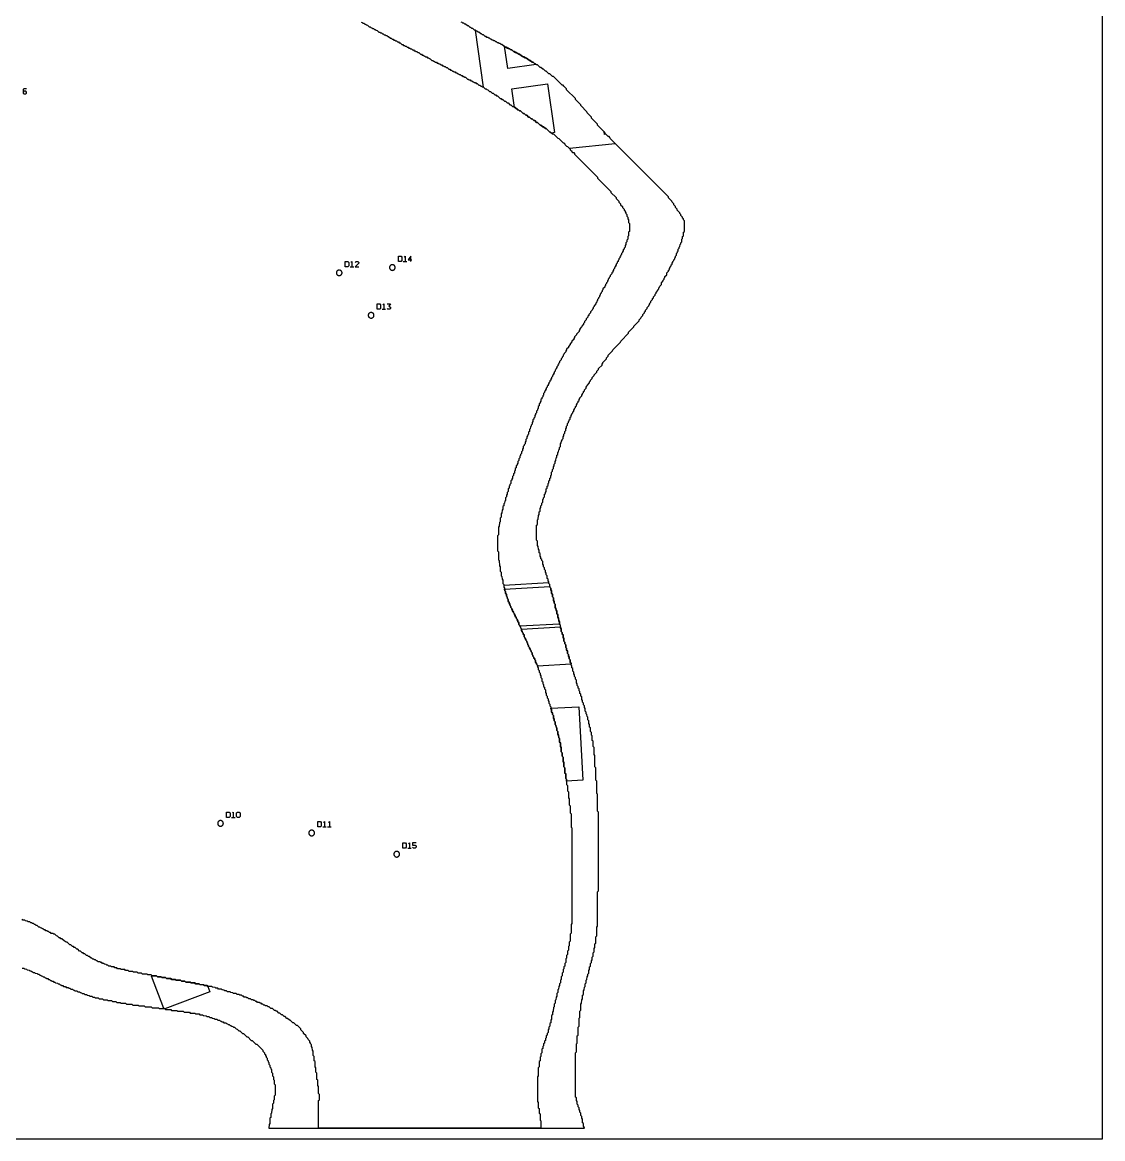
# Model space of a CAD drawing. Header units: millimetres. Extents: x 0 to 1219, y 0 to 1240.
# Drawn here: x 609 to 1219, y 0 to 631 of the extents above; entities that cross this region are included whole.
import ezdxf

# ---------------------------------------------------------------- set-up
doc = ezdxf.new("R2010")
doc.units = ezdxf.units.MM
for name, color, linetype in [('CUT_DOWEL_3.2', 2, 'Continuous'), ('CUT_OUTER', 1, 'Continuous'), ('ENGRAVE_BLDG_BOX', 5, 'Continuous'), ('ENGRAVE_BLDG_FOOTPRINT', 8, 'Continuous'), ('ENGRAVE_NEXT', 3, 'Continuous'), ('ENGRAVE_SITE_BOUNDARY', 6, 'Continuous'), ('ENGRAVE_TEXT', 2, 'Continuous'), ('SHEET_EDGE', 7, 'Continuous')]:
    doc.layers.add(name, color=color, linetype=linetype)

msp = doc.modelspace()

# ---------------------------------------------------------------- linework, layer by layer
at = {"layer": 'CUT_DOWEL_3.2'}
for points in [[(819.71, 492.07), (819.69, 492.28), (819.65, 492.48), (819.58, 492.68), (819.49, 492.87), (819.38, 493.04), (819.24, 493.2), (819.08, 493.34), (818.91, 493.45), (818.72, 493.55), (818.52, 493.61), (818.32, 493.65), (818.11, 493.67), (817.9, 493.65), (817.69, 493.61), (817.49, 493.55), (817.31, 493.45), (817.13, 493.34), (816.98, 493.2), (816.84, 493.04), (816.72, 492.87), (816.63, 492.68), (816.56, 492.48), (816.52, 492.28), (816.51, 492.07), (816.52, 491.86), (816.56, 491.65), (816.63, 491.46), (816.72, 491.27), (816.84, 491.09), (816.98, 490.94), (817.13, 490.8), (817.31, 490.68), (817.49, 490.59), (817.69, 490.52), (817.9, 490.48), (818.11, 490.47), (818.32, 490.48), (818.52, 490.52), (818.72, 490.59), (818.91, 490.68), (819.08, 490.8), (819.24, 490.94), (819.38, 491.09), (819.49, 491.27), (819.58, 491.46), (819.65, 491.65), (819.69, 491.86), (819.71, 492.07)], [(789.71, 489.07), (789.69, 489.28), (789.65, 489.48), (789.58, 489.68), (789.49, 489.87), (789.38, 490.04), (789.24, 490.2), (789.08, 490.34), (788.91, 490.45), (788.72, 490.55), (788.52, 490.61), (788.32, 490.65), (788.11, 490.67), (787.9, 490.65), (787.69, 490.61), (787.49, 490.55), (787.31, 490.45), (787.13, 490.34), (786.98, 490.2), (786.84, 490.04), (786.72, 489.87), (786.63, 489.68), (786.56, 489.48), (786.52, 489.28), (786.51, 489.07), (786.52, 488.86), (786.56, 488.65), (786.63, 488.46), (786.72, 488.27), (786.84, 488.09), (786.98, 487.94), (787.13, 487.8), (787.31, 487.68), (787.49, 487.59), (787.69, 487.52), (787.9, 487.48), (788.11, 487.47), (788.32, 487.48), (788.52, 487.52), (788.72, 487.59), (788.91, 487.68), (789.08, 487.8), (789.24, 487.94), (789.38, 488.09), (789.49, 488.27), (789.58, 488.46), (789.65, 488.65), (789.69, 488.86), (789.71, 489.07)], [(807.71, 465.07), (807.69, 465.28), (807.65, 465.48), (807.58, 465.68), (807.49, 465.87), (807.38, 466.04), (807.24, 466.2), (807.08, 466.34), (806.91, 466.45), (806.72, 466.55), (806.52, 466.61), (806.32, 466.65), (806.11, 466.67), (805.9, 466.65), (805.69, 466.61), (805.49, 466.55), (805.31, 466.45), (805.13, 466.34), (804.98, 466.2), (804.84, 466.04), (804.72, 465.87), (804.63, 465.68), (804.56, 465.48), (804.52, 465.28), (804.51, 465.07), (804.52, 464.86), (804.56, 464.65), (804.63, 464.46), (804.72, 464.27), (804.84, 464.09), (804.98, 463.94), (805.13, 463.8), (805.31, 463.68), (805.49, 463.59), (805.69, 463.52), (805.9, 463.48), (806.11, 463.47), (806.32, 463.48), (806.52, 463.52), (806.72, 463.59), (806.91, 463.68), (807.08, 463.8), (807.24, 463.94), (807.38, 464.09), (807.49, 464.27), (807.58, 464.46), (807.65, 464.65), (807.69, 464.86), (807.71, 465.07)], [(722.69, 178.09), (722.67, 178.3), (722.63, 178.5), (722.56, 178.7), (722.47, 178.89), (722.35, 179.06), (722.22, 179.22), (722.06, 179.36), (721.89, 179.47), (721.7, 179.57), (721.5, 179.63), (721.29, 179.67), (721.09, 179.69), (720.88, 179.67), (720.67, 179.63), (720.47, 179.57), (720.29, 179.47), (720.11, 179.36), (719.95, 179.22), (719.82, 179.06), (719.7, 178.89), (719.61, 178.7), (719.54, 178.5), (719.5, 178.3), (719.49, 178.09), (719.5, 177.88), (719.54, 177.67), (719.61, 177.48), (719.7, 177.29), (719.82, 177.11), (719.95, 176.96), (720.11, 176.82), (720.29, 176.7), (720.47, 176.61), (720.67, 176.54), (720.88, 176.5), (721.09, 176.49), (721.29, 176.5), (721.5, 176.54), (721.7, 176.61), (721.89, 176.7), (722.06, 176.82), (722.22, 176.96), (722.35, 177.11), (722.47, 177.29), (722.56, 177.48), (722.63, 177.67), (722.67, 177.88), (722.69, 178.09)], [(774.18, 172.68), (774.16, 172.89), (774.12, 173.1), (774.06, 173.29), (773.96, 173.48), (773.85, 173.66), (773.71, 173.81), (773.55, 173.95), (773.38, 174.07), (773.19, 174.16), (772.99, 174.23), (772.79, 174.27), (772.58, 174.28), (772.37, 174.27), (772.16, 174.23), (771.97, 174.16), (771.78, 174.07), (771.6, 173.95), (771.45, 173.81), (771.31, 173.66), (771.19, 173.48), (771.1, 173.29), (771.03, 173.1), (770.99, 172.89), (770.98, 172.68), (770.99, 172.47), (771.03, 172.27), (771.1, 172.07), (771.19, 171.88), (771.31, 171.71), (771.45, 171.55), (771.6, 171.41), (771.78, 171.3), (771.97, 171.2), (772.16, 171.14), (772.37, 171.1), (772.58, 171.08), (772.79, 171.1), (772.99, 171.14), (773.19, 171.2), (773.38, 171.3), (773.55, 171.41), (773.71, 171.55), (773.85, 171.71), (773.96, 171.88), (774.06, 172.07), (774.12, 172.27), (774.16, 172.47), (774.18, 172.68)], [(822.18, 160.68), (822.16, 160.89), (822.12, 161.1), (822.06, 161.29), (821.96, 161.48), (821.85, 161.66), (821.71, 161.81), (821.55, 161.95), (821.38, 162.07), (821.19, 162.16), (820.99, 162.23), (820.79, 162.27), (820.58, 162.28), (820.37, 162.27), (820.16, 162.23), (819.97, 162.16), (819.78, 162.07), (819.6, 161.95), (819.45, 161.81), (819.31, 161.66), (819.19, 161.48), (819.1, 161.29), (819.03, 161.1), (818.99, 160.89), (818.98, 160.68), (818.99, 160.47), (819.03, 160.27), (819.1, 160.07), (819.19, 159.88), (819.31, 159.71), (819.45, 159.55), (819.6, 159.41), (819.78, 159.3), (819.97, 159.2), (820.16, 159.14), (820.37, 159.1), (820.58, 159.08), (820.79, 159.1), (820.99, 159.14), (821.19, 159.2), (821.38, 159.3), (821.55, 159.41), (821.71, 159.55), (821.85, 159.71), (821.96, 159.88), (822.06, 160.07), (822.12, 160.27), (822.16, 160.47), (822.18, 160.68)]]:
    msp.add_lwpolyline(points, close=True, dxfattribs=at)
at = {"layer": 'CUT_OUTER'}
msp.add_lwpolyline([(609, 96.35), (610, 96.24), (610.5, 95.87), (611.5, 95.75), (612, 95.37), (613, 95.26), (613.5, 94.87), (614, 94.79), (614.5, 94.38), (615, 94.31), (615.5, 93.89), (616, 93.83), (616.5, 93.41), (617.5, 93.32), (618, 92.9), (618.5, 92.84), (619, 92.4), (619.5, 92.35), (620, 91.91), (620.5, 91.86), (621, 91.42), (621.5, 91.37), (622, 90.92), (622.5, 90.87), (623, 90.43), (623.5, 90.38), (624, 89.93), (624.5, 89.89), (625, 89.43), (625.5, 89.39), (626, 88.94), (626.5, 88.9), (627, 88.44), (627.5, 88.41), (628, 87.95), (629, 87.9), (629.4, 87.5), (630, 87.41), (630.5, 86.95), (631, 86.92), (631.5, 86.45), (632, 86.43), (632.5, 85.96), (633.5, 85.92), (634, 85.46), (635, 85.42), (635.42, 85), (636, 84.93), (636.5, 84.46), (637.5, 84.43), (637.93, 84), (638.5, 83.94), (639, 83.47), (640, 83.44), (640.5, 82.97), (641.5, 82.94), (641.94, 82.5), (642.5, 82.45), (643, 81.97), (644, 81.95), (644.5, 81.47), (645.5, 81.45), (646, 80.97), (647, 80.95), (647.5, 80.48), (648.5, 80.45), (649, 79.98), (650, 79.96), (650.5, 79.48), (652, 79.46), (652.5, 78.98), (654.5, 78.96), (655, 78.48), (657, 78.46), (657.5, 77.98), (659.5, 77.96), (660, 77.48), (662, 77.46), (662.5, 76.98), (664.5, 76.96), (665, 76.48), (667.5, 76.46), (668, 75.98), (671, 75.96), (671.5, 75.48), (674.5, 75.46), (675, 74.98), (678, 74.96), (678.5, 74.48), (682, 74.46), (682.5, 73.98), (686, 73.96), (686.5, 73.48), (689.5, 73.46), (690, 72.98), (693, 72.96), (693.5, 72.48), (696.5, 72.46), (697, 71.98), (700, 71.96), (700.5, 71.48), (703.5, 71.46), (704, 70.98), (706.5, 70.96), (707, 70.48), (709, 70.45), (709.5, 69.98), (711, 69.95), (711.5, 69.48), (713, 69.45), (713.5, 68.98), (714.5, 68.95), (715, 68.48), (716, 68.45), (716.5, 67.98), (717.5, 67.95), (718, 67.48), (719, 67.45), (719.5, 66.97), (720.5, 66.95), (720.95, 66.5), (721.5, 66.45), (722, 65.97), (722.5, 65.95), (723, 65.47), (724, 65.45), (724.5, 64.97), (725, 64.95), (725.5, 64.47), (726, 64.45), (726.5, 63.97), (727, 63.95), (727.5, 63.47), (728, 63.45), (728.5, 62.97), (729, 62.94), (729.95, 62), (730.5, 61.94), (731.5, 60.97), (732, 60.94), (733.5, 59.47), (734, 59.44), (735.95, 57.5), (736.5, 57.44), (738.45, 55.5), (739, 55.43), (741, 53.46), (741.5, 53.42), (744.91, 50), (744.95, 49.5), (745.91, 48.5), (745.95, 48), (746.41, 47.5), (746.45, 47), (746.92, 46.5), (746.95, 46), (747.41, 45.5), (747.46, 44.5), (747.92, 44), (748, 43.42), (748.41, 43), (748.46, 42), (748.92, 41.5), (748.96, 40.5), (749.42, 40), (749.5, 39.41), (749.91, 39), (749.96, 37.5), (750.42, 37), (750.46, 35.5), (750.92, 35), (750.96, 33.5), (751.41, 33), (751.46, 31), (751.91, 30.5), (751.93, 25), (751.91, 24.5), (751.46, 24), (751.42, 22), (750.96, 21.5), (750.93, 20), (750.47, 19.5), (750.43, 17), (749.97, 16.5), (749.93, 14.5), (749.47, 14), (749.44, 12), (748.97, 11.5), (748.94, 8.5), (748.47, 8), (748.46, 6), (926.52, 6), (926.5, 6.54), (926.03, 7), (926.02, 8.5), (925.54, 9), (925.52, 11), (925.03, 11.5), (925.02, 12.5), (924.54, 13), (924.52, 14.5), (924.04, 15), (924.02, 16), (923.54, 16.5), (923.52, 17.5), (923.04, 18), (923.02, 19), (922.54, 19.5), (922.52, 21), (922.04, 21.5), (922.02, 23), (921.55, 23.5), (921.54, 48.5), (922.02, 49), (922.03, 53.5), (922.52, 54), (922.53, 58), (923.02, 58.5), (923.03, 63), (923.51, 63.5), (923.53, 68), (924.01, 68.5), (924.03, 72), (924.51, 72.5), (924.53, 76), (925.01, 76.5), (925.03, 78.5), (925.51, 79), (925.53, 81), (926.01, 81.5), (926.03, 83.5), (926.51, 84), (926.53, 85.5), (927.01, 86), (927.03, 87.5), (927.51, 88), (927.53, 89.5), (928.01, 90), (928.03, 91.5), (928.51, 92), (928.52, 93), (929.01, 93.5), (929.03, 95), (929.51, 95.5), (929.53, 97), (930.01, 97.5), (930.03, 99), (930.51, 99.5), (930.52, 100.5), (931.01, 101), (931.02, 102.5), (931.51, 103), (931.52, 105), (932.01, 105.5), (932.02, 107.5), (932.51, 108), (932.52, 110), (933.01, 110.5), (933.03, 114), (933.51, 114.5), (933.53, 119.5), (934.01, 120), (934.03, 139.5), (934.51, 140), (934.51, 184.5), (934.03, 185), (934.01, 194.5), (933.53, 195), (933.51, 202), (933.03, 202.5), (933.01, 209.5), (932.53, 210), (932.51, 216.5), (932.03, 217), (932.01, 221), (931.53, 221.5), (931.51, 224.5), (931.03, 225), (931.01, 227.5), (930.53, 228), (930.52, 229.5), (930.03, 230), (930.01, 232), (929.53, 232.5), (929.52, 234), (929.03, 234.5), (929.02, 236), (928.53, 236.5), (928.51, 238), (928.03, 238.5), (928.02, 239.5), (927.53, 240), (927.52, 241), (927.03, 241.5), (927.02, 243), (926.53, 243.5), (926.52, 244.5), (926.03, 245), (926.02, 246), (925.53, 246.5), (925.52, 247.5), (925.03, 248), (925.02, 249.5), (924.53, 250), (924.52, 251), (924.03, 251.5), (924.02, 252.5), (923.53, 253), (923.52, 254), (923.03, 254.5), (923.02, 255.5), (922.53, 256), (922.52, 257), (922.03, 257.5), (922.02, 259), (921.53, 259.5), (921.52, 260.5), (921.03, 261), (921.02, 262), (920.53, 262.5), (920.52, 263.5), (920.03, 264), (920.02, 265.5), (919.53, 266), (919.52, 267), (919.03, 267.5), (919.02, 268.5), (918.53, 269), (918.52, 270.5), (918.03, 271), (918.02, 272), (917.53, 272.5), (917.52, 273.5), (917.03, 274), (917.02, 275.5), (916.53, 276), (916.52, 277), (916.03, 277.5), (916.02, 279), (915.53, 279.5), (915.52, 280.5), (915.03, 281), (915.02, 282.5), (914.53, 283), (914.52, 284.5), (914.03, 285), (914.02, 286), (913.53, 286.5), (913.52, 288), (913.03, 288.5), (913.02, 290), (912.53, 290.5), (912.52, 292), (912.03, 292.5), (912.02, 294), (911.53, 294.5), (911.52, 296), (911.03, 296.5), (911.02, 298), (910.53, 298.5), (910.52, 299.5), (910.04, 300), (910.02, 302), (909.53, 302.5), (909.52, 303.5), (909.04, 304), (909.02, 305.5), (908.54, 306), (908.52, 307.5), (908.04, 308), (908.02, 309.5), (907.54, 310), (907.52, 311), (907.04, 311.5), (907.02, 313), (906.54, 313.5), (906.52, 314.5), (906.04, 315), (906.02, 316), (905.54, 316.5), (905.52, 318), (905.04, 318.5), (905.02, 319.5), (904.54, 320), (904.52, 321), (904.04, 321.5), (904.02, 322.5), (903.54, 323), (903.52, 324), (903.04, 324.5), (903.02, 326), (902.54, 326.5), (902.5, 327.05), (902.05, 327.5), (902.03, 328.5), (901.55, 329), (901.52, 330.5), (901.05, 331), (901.03, 332.5), (900.55, 333), (900.53, 334.5), (900.06, 335), (900.03, 337.5), (899.56, 338), (899.56, 346.5), (900.03, 347), (900.05, 349.5), (900.53, 350), (900.55, 352), (901.03, 352.5), (901.05, 354), (901.52, 354.5), (901.55, 356), (902.03, 356.5), (902.05, 357.5), (902.52, 358), (902.54, 359), (903.02, 359.5), (903.05, 361), (903.5, 361.45), (903.54, 362), (904.02, 362.5), (904.05, 364), (904.5, 364.45), (904.54, 365), (905.02, 365.5), (905.04, 367), (905.52, 367.5), (905.54, 368.5), (906.02, 369), (906.04, 370), (906.52, 370.5), (906.54, 371.5), (907.02, 372), (907.04, 373), (907.52, 373.5), (907.54, 374.5), (908.02, 375), (908.04, 376.5), (908.52, 377), (908.54, 378), (909.02, 378.5), (909.04, 379.5), (909.52, 380), (909.54, 381), (910.02, 381.5), (910.04, 382.5), (910.52, 383), (910.54, 384.5), (911.02, 385), (911.04, 386), (911.52, 386.5), (911.54, 387.5), (912.02, 388), (912.04, 389), (912.52, 389.5), (912.53, 390.5), (913.02, 391), (913.04, 392.5), (913.52, 393), (913.54, 394), (914, 394.46), (914.03, 395), (914.52, 395.5), (914.53, 396.5), (915.02, 397), (915.03, 398), (915.52, 398.5), (915.53, 399.5), (916.02, 400), (916.03, 401), (916.52, 401.5), (916.54, 402.5), (917.02, 403), (917.04, 404), (917.5, 404.46), (917.53, 405), (918.02, 405.5), (918.03, 406), (918.52, 406.5), (918.54, 407.5), (919, 407.97), (919.03, 408.5), (919.52, 409), (919.53, 409.5), (920.02, 410), (920.03, 410.5), (920.52, 411), (920.53, 411.5), (921.02, 412), (921.03, 412.5), (921.52, 413), (921.53, 413.5), (922.02, 414), (922.03, 414.5), (922.52, 415), (922.53, 415.5), (923.02, 416), (923.03, 416.5), (923.52, 417), (923.53, 417.5), (924.02, 418), (924.03, 418.5), (925.02, 419.5), (925.03, 420), (925.52, 420.5), (925.53, 421), (926.02, 421.5), (926.03, 422), (926.52, 422.5), (926.54, 423), (927.52, 424), (927.53, 424.5), (928.02, 425), (928.04, 425.5), (929.52, 427), (929.53, 427.5), (930.02, 428), (930.04, 428.5), (931, 429.47), (931.03, 430), (932.02, 431), (932.04, 431.5), (933.5, 432.97), (933.53, 433.5), (934.52, 434.5), (934.54, 435), (936.52, 437), (936.53, 437.5), (937.02, 438), (937.04, 438.5), (939, 440.47), (939.04, 441), (940.02, 442), (940.04, 442.5), (942.5, 444.97), (942.54, 445.5), (947, 449.97), (947.04, 450.5), (951.5, 454.97), (951.54, 455.5), (954.5, 458.47), (954.55, 459), (957.53, 462), (957.54, 462.5), (958.5, 463.46), (958.55, 464), (959.53, 465), (959.55, 465.5), (960.53, 466.5), (960.55, 467), (961.03, 467.5), (961.05, 468), (962, 468.96), (962.05, 469.5), (963.03, 470.5), (963.05, 471), (963.53, 471.5), (963.55, 472), (964.03, 472.5), (964.06, 473), (965.03, 474), (965.05, 474.5), (965.53, 475), (965.56, 475.5), (966.53, 476.5), (966.55, 477), (967.04, 477.5), (967.06, 478), (968.03, 479), (968.05, 479.5), (968.53, 480), (968.56, 480.5), (969.04, 481), (969.06, 481.5), (970.03, 482.5), (970.07, 483.5), (971.03, 484.5), (971.06, 485), (971.54, 485.5), (971.56, 486), (972.04, 486.5), (972.06, 487), (973.03, 488), (973.07, 489), (974.03, 490), (974.05, 490.5), (974.53, 491), (974.55, 491.5), (975.03, 492), (975.05, 492.5), (975.53, 493), (975.55, 493.5), (976.03, 494), (976.05, 494.5), (976.53, 495), (976.55, 495.5), (977.03, 496), (977.05, 496.5), (977.53, 497), (977.55, 497.5), (978.03, 498), (978.05, 498.5), (978.53, 499), (978.55, 500), (979, 500.45), (979.05, 501), (979.53, 501.5), (979.55, 502.5), (980, 502.95), (980.05, 503.5), (980.52, 504), (980.55, 505), (981, 505.45), (981.04, 506), (981.52, 506.5), (981.54, 508), (982.02, 508.5), (982.04, 509.5), (982.52, 510), (982.54, 512), (983.02, 512.5), (983.01, 518.5), (982.52, 519), (982.52, 519.5), (982.03, 520), (982.02, 520.5), (981.03, 521.5), (981.02, 522), (980.53, 522.5), (980.52, 523), (979.03, 524.5), (979.02, 525), (978.03, 526), (978.02, 526.5), (977.03, 527.5), (977.02, 528), (976.03, 529), (976.02, 529.5), (974.03, 531.5), (974, 532.02), (941.04, 565), (941, 565.53), (940.5, 566.02), (940, 566.04), (938.04, 568), (938, 568.53), (934.04, 572.5), (934, 573.03), (930.54, 576.5), (930.5, 577.03), (928.04, 579.5), (928, 580.03), (924.54, 583.5), (924.5, 584.03), (921.54, 587), (921.5, 587.53), (916.54, 592.5), (916.52, 593), (915.03, 594.5), (914.5, 595.02), (914, 595.04), (909.03, 600), (908.5, 600.04), (907.03, 601.5), (906.5, 601.54), (905, 603.03), (904.5, 603.04), (903.5, 604.03), (903, 604.04), (902, 605.03), (901.5, 605.05), (900, 606.53), (899.5, 606.54), (899, 607.03), (898.5, 607.05), (897.54, 608), (897, 608.05), (896, 609.03), (895.5, 609.05), (894.5, 610.03), (894, 610.04), (893.5, 610.53), (893, 610.55), (892.5, 611.03), (892, 611.05), (891.5, 611.53), (891, 611.55), (890, 612.53), (889.5, 612.55), (889, 613.03), (888.5, 613.05), (888, 613.53), (887.5, 613.55), (887, 614.03), (886.5, 614.06), (885.5, 615.03), (885, 615.05), (884.5, 615.53), (884, 615.55), (883.5, 616.04), (883, 616.06), (882.5, 616.54), (882, 616.56), (881.5, 617.04), (881, 617.06), (880, 618.04), (879.5, 618.06), (879, 618.54), (878.5, 618.56), (878, 619.04), (877.5, 619.06), (877, 619.54), (876.5, 619.56), (876, 620.04), (875.5, 620.07), (875, 620.54), (874.5, 620.57), (874, 621.04), (873.5, 621.07), (873, 621.54), (872.5, 621.57), (872, 622.04), (871.5, 622.07), (871, 622.55), (870.5, 622.58), (869.56, 623.5), (869, 623.57), (868.5, 624.05), (868, 624.08), (867, 625.04), (866.5, 625.07), (866, 625.55), (865.5, 625.58), (865, 626.05), (864.5, 626.09), (863.5, 627.05), (863, 627.08), (862.5, 627.55), (862, 627.59), (861.07, 628.5), (860.5, 628.58), (859.5, 629.55), (859, 629.58), (858.5, 630.05), (858, 630.08), (857.5, 630.55), (857, 630.59)], dxfattribs=at)
at = {"layer": 'ENGRAVE_BLDG_BOX'}
for points in [[(883.26, 604.54), (881.49, 617.04), (881.5, 617.04), (882, 616.56), (882.5, 616.54), (883, 616.06), (883.5, 616.04), (884, 615.55), (884.5, 615.53), (885, 615.05), (885.5, 615.03), (886.5, 614.06), (887, 614.03), (887.5, 613.55), (888, 613.53), (888.5, 613.05), (889, 613.03), (889.5, 612.55), (890, 612.53), (891, 611.55), (891.5, 611.53), (892, 611.05), (892.5, 611.03), (893, 610.55), (893.5, 610.53), (894, 610.04), (894.5, 610.03), (895.5, 609.05), (896, 609.03), (897, 608.05), (897.54, 608), (898.5, 607.05), (899, 607.03), (899.23, 606.8), (883.26, 604.54)], [(885.59, 592.98), (905.75, 595.84), (909.66, 568.25), (908.01, 568.02), (907.5, 568.52), (907, 568.54), (905.03, 570.5), (904.5, 570.54), (903.5, 571.52), (903, 571.54), (902, 572.52), (901.5, 572.54), (900, 574.02), (899.5, 574.04), (898.5, 575.02), (898, 575.04), (897, 576.03), (896.5, 576.04), (895.5, 577.03), (895, 577.04), (894, 578.03), (893.5, 578.04), (892.5, 579.03), (892, 579.05), (890.5, 580.52), (890, 580.54), (889.5, 581.03), (889, 581.05), (887.5, 582.52), (887.08, 582.54), (885.59, 592.98)], [(937.83, 567.24), (937.63, 568.9), (938, 568.53), (938.04, 568), (938.7, 567.35), (937.83, 567.24)], [(907.03, 311.85), (907.04, 311.5), (907.52, 311), (907.54, 310), (908.02, 309.5), (908.04, 308), (908.52, 307.5), (908.54, 306), (909.02, 305.5), (909.04, 304), (909.52, 303.5), (909.53, 302.5), (910.02, 302), (910.04, 300), (910.52, 299.5), (910.53, 298.5), (911.02, 298), (911.03, 296.5), (911.52, 296), (911.53, 294.5), (912.02, 294), (912.03, 292.5), (912.52, 292), (912.53, 290.67), (890.11, 289.43), (890.04, 289.5), (890, 290.04), (889.54, 290.5), (889.52, 291.5), (889.03, 292), (889.02, 292.5), (888.54, 293), (888.52, 293.5), (888.04, 294), (888.02, 294.5), (887.54, 295), (887.52, 295.5), (887.04, 296), (887.02, 296.5), (886.54, 297), (886.52, 297.5), (886.04, 298), (886.02, 298.5), (885.54, 299), (885.53, 299.5), (885.04, 300), (885, 300.55), (884.55, 301), (884.52, 302), (884.04, 302.5), (884, 303.05), (883.55, 303.5), (883.52, 304.5), (883.05, 305), (883.02, 306), (882.55, 306.5), (882.52, 307.5), (882.05, 308), (882.02, 309), (881.55, 309.5), (881.53, 310.43), (907.03, 311.85)], [(913.03, 289.09), (913.03, 288.5), (913.52, 288), (913.53, 286.5), (914.02, 286), (914.03, 285), (914.52, 284.5), (914.53, 283), (915.02, 282.5), (915.03, 281), (915.52, 280.5), (915.53, 279.5), (916.02, 279), (916.03, 277.5), (916.52, 277), (916.53, 276), (917.02, 275.5), (917.03, 274), (917.52, 273.5), (917.53, 272.5), (918.02, 272), (918.03, 271), (918.52, 270.5), (918.53, 269), (919.02, 268.5), (919.02, 267.94), (900.02, 266.88), (900.02, 267.5), (899.53, 268), (899.5, 268.53), (899.03, 269), (899.02, 270), (898.53, 270.5), (898.52, 271), (898.03, 271.5), (898.02, 272), (897.53, 272.5), (897.5, 273.03), (897.03, 273.5), (897.02, 274.5), (896.53, 275), (896.52, 275.5), (896.03, 276), (896.02, 276.5), (895.53, 277), (895.52, 277.5), (895.03, 278), (895, 278.54), (894.54, 279), (894.52, 280), (894.03, 280.5), (894.02, 281), (893.53, 281.5), (893.52, 282), (893.03, 282.5), (893, 283.04), (892.54, 283.5), (892.52, 284.5), (892.03, 285), (892.02, 285.5), (891.54, 286), (891.5, 286.54), (891.04, 287), (891.02, 287.86), (913.03, 289.09)], [(923.46, 243.96), (925.76, 202.5), (916.52, 201.98), (916.51, 203), (916.03, 203.5), (916.01, 206), (915.53, 206.5), (915.51, 209.5), (915.03, 210), (915.01, 212.5), (914.53, 213), (914.51, 215.5), (914.03, 216), (914.01, 218), (913.53, 218.5), (913.51, 221), (913.03, 221.5), (913.01, 223.5), (912.53, 224), (912.51, 226), (912.03, 226.5), (912.01, 228), (911.53, 228.5), (911.51, 230), (911.03, 230.5), (911.01, 232), (910.53, 232.5), (910.52, 233.5), (910.03, 234), (910.02, 235.5), (909.53, 236), (909.52, 237), (909.03, 237.5), (909.02, 239), (908.53, 239.5), (908.52, 240.5), (908.03, 241), (908.02, 242.5), (907.53, 243), (907.53, 243.08), (923.46, 243.96)], [(715.1, 82.99), (689.62, 73.34), (689.5, 73.46), (688.99, 73.46), (682.06, 91.77), (682.63, 91.99), (685, 91.97), (685.5, 91.49), (687.5, 91.47), (688, 90.99), (690, 90.97), (690.5, 90.49), (693, 90.47), (693.5, 89.99), (695.5, 89.97), (696, 89.49), (698.5, 89.47), (699, 88.99), (701, 88.97), (701.5, 88.49), (704, 88.47), (704.5, 87.99), (706.5, 87.97), (707, 87.49), (709, 87.47), (709.5, 86.99), (711.5, 86.97), (712, 86.49), (713.5, 86.47), (713.95, 86.03), (715.1, 82.99)]]:
    msp.add_lwpolyline(points, close=True, dxfattribs=at)
at = {"layer": 'ENGRAVE_BLDG_FOOTPRINT'}
for points in [[(883.26, 604.54), (881.49, 617.04), (881.5, 617.04), (882, 616.56), (882.5, 616.54), (883, 616.06), (883.5, 616.04), (884, 615.55), (884.5, 615.53), (885, 615.05), (885.5, 615.03), (886.5, 614.06), (887, 614.03), (887.5, 613.55), (888, 613.53), (888.5, 613.05), (889, 613.03), (889.5, 612.55), (890, 612.53), (891, 611.55), (891.5, 611.53), (892, 611.05), (892.5, 611.03), (893, 610.55), (893.5, 610.53), (894, 610.04), (894.5, 610.03), (895.5, 609.05), (896, 609.03), (897, 608.05), (897.54, 608), (898.5, 607.05), (899, 607.03), (899.23, 606.8), (883.26, 604.54)], [(885.59, 592.98), (905.75, 595.84), (909.66, 568.25), (908.01, 568.02), (907.5, 568.52), (907, 568.54), (905.03, 570.5), (904.5, 570.54), (903.5, 571.52), (903, 571.54), (902, 572.52), (901.5, 572.54), (900, 574.02), (899.5, 574.04), (898.5, 575.02), (898, 575.04), (897, 576.03), (896.5, 576.04), (895.5, 577.03), (895, 577.04), (894, 578.03), (893.5, 578.04), (892.5, 579.03), (892, 579.05), (890.5, 580.52), (890, 580.54), (889.5, 581.03), (889, 581.05), (887.5, 582.52), (887.08, 582.54), (885.59, 592.98)], [(937.83, 567.24), (937.63, 568.9), (938, 568.53), (938.04, 568), (938.7, 567.35), (937.83, 567.24)], [(890.11, 289.43), (890.04, 289.5), (890, 290.04), (889.54, 290.5), (889.52, 291.5), (889.03, 292), (889.02, 292.5), (888.54, 293), (888.52, 293.5), (888.04, 294), (888.02, 294.5), (887.54, 295), (887.52, 295.5), (887.04, 296), (887.02, 296.5), (886.54, 297), (886.52, 297.5), (886.04, 298), (886.02, 298.5), (885.54, 299), (885.53, 299.5), (885.04, 300), (885, 300.55), (884.55, 301), (884.52, 302), (884.04, 302.5), (884, 303.05), (883.55, 303.5), (883.52, 304.5), (883.05, 305), (883.02, 306), (882.55, 306.5), (882.52, 307.5), (882.05, 308), (882.02, 309), (881.55, 309.5), (881.53, 310.43), (907.03, 311.85), (907.04, 311.5), (907.52, 311), (907.54, 310), (908.02, 309.5), (908.04, 308), (908.52, 307.5), (908.54, 306), (909.02, 305.5), (909.04, 304), (909.52, 303.5), (909.53, 302.5), (910.02, 302), (910.04, 300), (910.52, 299.5), (910.53, 298.5), (911.02, 298), (911.03, 296.5), (911.52, 296), (911.53, 294.5), (912.02, 294), (912.03, 292.5), (912.52, 292), (912.53, 290.67), (890.11, 289.43)], [(900.02, 266.88), (900.02, 267.5), (899.53, 268), (899.5, 268.53), (899.03, 269), (899.02, 270), (898.53, 270.5), (898.52, 271), (898.03, 271.5), (898.02, 272), (897.53, 272.5), (897.5, 273.03), (897.03, 273.5), (897.02, 274.5), (896.53, 275), (896.52, 275.5), (896.03, 276), (896.02, 276.5), (895.53, 277), (895.52, 277.5), (895.03, 278), (895, 278.54), (894.54, 279), (894.52, 280), (894.03, 280.5), (894.02, 281), (893.53, 281.5), (893.52, 282), (893.03, 282.5), (893, 283.04), (892.54, 283.5), (892.52, 284.5), (892.03, 285), (892.02, 285.5), (891.54, 286), (891.5, 286.54), (891.04, 287), (891.02, 287.86), (913.03, 289.09), (913.03, 288.5), (913.52, 288), (913.53, 286.5), (914.02, 286), (914.03, 285), (914.52, 284.5), (914.53, 283), (915.02, 282.5), (915.03, 281), (915.52, 280.5), (915.53, 279.5), (916.02, 279), (916.03, 277.5), (916.52, 277), (916.53, 276), (917.02, 275.5), (917.03, 274), (917.52, 273.5), (917.53, 272.5), (918.02, 272), (918.03, 271), (918.52, 270.5), (918.53, 269), (919.02, 268.5), (919.02, 267.94), (900.02, 266.88)], [(923.46, 243.96), (925.76, 202.5), (916.52, 201.98), (916.51, 203), (916.03, 203.5), (916.01, 206), (915.53, 206.5), (915.51, 209.5), (915.03, 210), (915.01, 212.5), (914.53, 213), (914.51, 215.5), (914.03, 216), (914.01, 218), (913.53, 218.5), (913.51, 221), (913.03, 221.5), (913.01, 223.5), (912.53, 224), (912.51, 226), (912.03, 226.5), (912.01, 228), (911.53, 228.5), (911.51, 230), (911.03, 230.5), (911.01, 232), (910.53, 232.5), (910.52, 233.5), (910.03, 234), (910.02, 235.5), (909.53, 236), (909.52, 237), (909.03, 237.5), (909.02, 239), (908.53, 239.5), (908.52, 240.5), (908.03, 241), (908.02, 242.5), (907.53, 243), (907.53, 243.08), (923.46, 243.96)], [(682.06, 91.77), (682.63, 91.99), (685, 91.97), (685.5, 91.49), (687.5, 91.47), (688, 90.99), (690, 90.97), (690.5, 90.49), (693, 90.47), (693.5, 89.99), (695.5, 89.97), (696, 89.49), (698.5, 89.47), (699, 88.99), (701, 88.97), (701.5, 88.49), (704, 88.47), (704.5, 87.99), (706.5, 87.97), (707, 87.49), (709, 87.47), (709.5, 86.99), (711.5, 86.97), (712, 86.49), (713.5, 86.47), (713.95, 86.03), (715.1, 82.99), (689.62, 73.34), (689.5, 73.46), (688.99, 73.46), (682.06, 91.77)]]:
    msp.add_lwpolyline(points, close=True, dxfattribs=at)
at = {"layer": 'ENGRAVE_NEXT'}
msp.add_lwpolyline([(800.5, 630.57), (801, 630.54), (801.5, 630.06), (802, 630.04), (802.5, 629.56), (803, 629.54), (803.5, 629.06), (804, 629.04), (805, 628.07), (805.5, 628.04), (806, 627.56), (806.5, 627.54), (807, 627.06), (807.5, 627.04), (808, 626.56), (808.5, 626.54), (809, 626.06), (809.5, 626.03), (810.5, 625.06), (811, 625.04), (811.5, 624.56), (812, 624.54), (812.5, 624.06), (813, 624.03), (813.5, 623.55), (814, 623.53), (814.5, 623.05), (815, 623.03), (815.5, 622.55), (816, 622.53), (817, 621.56), (817.5, 621.53), (818, 621.05), (818.5, 621.03), (819, 620.55), (819.5, 620.53), (820, 620.05), (820.5, 620.03), (821, 619.55), (821.5, 619.53), (822, 619.05), (822.5, 619.03), (823.5, 618.05), (824, 618.03), (824.5, 617.55), (825, 617.53), (825.5, 617.05), (826, 617.03), (826.5, 616.55), (827, 616.53), (827.5, 616.05), (828, 616.03), (828.5, 615.55), (829, 615.53), (829.5, 615.05), (830, 615.03), (830.5, 614.55), (831, 614.53), (831.5, 614.05), (832, 614.03), (832.5, 613.54), (833, 613.53), (834, 612.55), (834.5, 612.53), (835, 612.05), (835.5, 612.03), (836, 611.55), (836.5, 611.53), (837, 611.05), (837.5, 611.03), (838, 610.54), (838.5, 610.53), (839, 610.04), (839.5, 610.03), (840.5, 609.05), (841, 609.03), (841.5, 608.55), (842, 608.53), (842.5, 608.05), (843, 608.03), (843.5, 607.54), (844, 607.53), (844.5, 607.04), (845, 607.03), (845.5, 606.54), (846, 606.53), (846.5, 606.04), (847, 606.03), (847.5, 605.54), (848, 605.53), (848.5, 605.04), (849, 605.03), (850, 604.05), (850.5, 604.03), (851, 603.55), (851.5, 603.53), (852, 603.04), (852.5, 603.03), (853, 602.54), (853.5, 602.53), (854, 602.04), (854.5, 602.03), (855, 601.54), (855.5, 601.53), (856, 601.04), (856.5, 601.03), (857, 600.54), (857.5, 600.53), (858, 600.04), (858.5, 600.03), (859, 599.54), (859.5, 599.52), (860.5, 598.55), (861, 598.53), (861.5, 598.04), (862, 598.03), (862.5, 597.54), (863, 597.53), (863.5, 597.04), (864, 597.03), (864.5, 596.54), (865, 596.53), (865.5, 596.04), (866, 596.02), (867, 595.05), (867.5, 595.03), (868, 594.54), (868.5, 594.53), (869, 594.04), (869.5, 594.02), (870.5, 593.04), (871, 593.03), (871.5, 592.54), (872, 592.52), (873, 591.54), (873.5, 591.53), (874.5, 590.54), (875, 590.53), (876, 589.55), (876.5, 589.53), (877, 589.04), (877.5, 589.02), (879, 587.55), (879.5, 587.53), (880, 587.04), (880.5, 587.03), (881.5, 586.04), (882, 586.03), (883, 585.05), (883.5, 585.03), (884.5, 584.05), (885.04, 584), (886, 583.05), (886.5, 583.03), (887, 582.54), (887.5, 582.52), (889, 581.05), (889.5, 581.03), (890, 580.54), (890.5, 580.52), (892, 579.05), (892.5, 579.03), (893.5, 578.04), (894, 578.03), (895, 577.04), (895.5, 577.03), (896.5, 576.04), (897, 576.03), (898, 575.04), (898.5, 575.02), (899.5, 574.04), (900, 574.02), (901.5, 572.54), (902, 572.52), (903, 571.54), (903.5, 571.52), (904.5, 570.54), (905.03, 570.5), (907, 568.54), (907.5, 568.52), (908.5, 567.54), (909.03, 567.5), (911.5, 565.04), (912.03, 565), (914.5, 562.54), (915.02, 562.5), (915.52, 562), (915.54, 561.5), (916, 561.04), (916.5, 560.54), (917.03, 560.5), (918.52, 559), (918.54, 558.5), (919, 558.04), (919.52, 558), (919.54, 557.5), (920, 557.04), (920.5, 557.02), (921, 556.53), (921.04, 556), (934, 543.03), (934.04, 542.5), (941.5, 535.03), (941.53, 534.5), (944.5, 531.53), (944.53, 531), (946, 529.53), (946.03, 529), (947.02, 528), (947.03, 527.5), (948.02, 526.5), (948.03, 526), (949.02, 525), (949.03, 524.5), (949.52, 524), (949.53, 523.5), (950, 523.03), (950.03, 522.5), (950.52, 522), (950.53, 521), (951.02, 520.5), (951.03, 519.5), (951.52, 519), (951.53, 517.5), (952.01, 517), (952.02, 512.5), (951.53, 512), (951.52, 510), (951.04, 509.5), (951.02, 508), (950.54, 507.5), (950.52, 506.5), (950.04, 506), (950.02, 505), (949.54, 504.5), (949.52, 503.5), (949.03, 503), (949.02, 502.5), (948.54, 502), (948.52, 501.5), (948.04, 501), (948.02, 500.5), (947.54, 500), (947.52, 499.5), (947.04, 499), (947.02, 498.5), (946.54, 498), (946.52, 497.5), (946.04, 497), (946.03, 496.5), (945.54, 496), (945.53, 495.5), (945.04, 495), (945.03, 494.5), (944.54, 494), (944.53, 493.5), (944.04, 493), (944.03, 492.5), (943.54, 492), (943.53, 491.5), (943.04, 491), (943.03, 490.5), (942.54, 490), (942.53, 489.5), (942.04, 489), (942.02, 488.5), (941.05, 487.5), (941.03, 487), (940.54, 486.5), (940.53, 486), (940.04, 485.5), (940.03, 485), (939.54, 484.5), (939.53, 484), (939.04, 483.5), (939.03, 483), (938.54, 482.5), (938.52, 482), (938.04, 481.5), (938.02, 481), (937.05, 480), (937.03, 479.5), (936.54, 479), (936.53, 478.5), (936.04, 478), (936.03, 477.5), (935.54, 477), (935.53, 476.5), (935.04, 476), (935.02, 475.5), (934.54, 475), (934.52, 474.5), (934.04, 474), (934.02, 473.5), (933.54, 473), (933.52, 472.5), (933.04, 472), (933.02, 471.5), (932.04, 470.5), (932.02, 470), (931.54, 469.5), (931.52, 469), (931.04, 468.5), (931.02, 468), (930.04, 467), (930, 466.47), (929.04, 465.5), (929.02, 465), (928.54, 464.5), (928.52, 464), (927.54, 463), (927.5, 462.47), (926.54, 461.5), (926.52, 461), (926.04, 460.5), (926.02, 460), (925.04, 459), (925, 458.47), (924.04, 457.5), (924.02, 457), (923.53, 456.5), (923.52, 456), (922.04, 454.5), (922.02, 454), (921.04, 453), (921.02, 452.5), (920.53, 452), (920.52, 451.5), (919.54, 450.5), (919.52, 450), (918.54, 449), (918.52, 448.5), (917.54, 447.5), (917.5, 446.97), (916.54, 446), (916.52, 445.5), (916.03, 445), (916.02, 444.5), (915.04, 443.5), (915.02, 443), (914.54, 442.5), (914.52, 442), (914.03, 441.5), (914.02, 441), (913.53, 440.5), (913.52, 440), (912.54, 439), (912.52, 438.5), (912.04, 438), (912.02, 437.5), (911.53, 437), (911.52, 436.5), (911.03, 436), (911.02, 435.5), (910.53, 435), (910.52, 434.5), (910.03, 434), (910.02, 433.5), (909.53, 433), (909.52, 432.5), (909.03, 432), (909.02, 431.5), (908.53, 431), (908.52, 430.5), (908.03, 430), (908.02, 429.5), (907.53, 429), (907.52, 428.5), (907.03, 428), (907.02, 427.5), (906.53, 427), (906.52, 426.5), (906.03, 426), (906.02, 425.5), (905.53, 425), (905.52, 424.5), (905.03, 424), (905.02, 423.5), (904.53, 423), (904.52, 422.5), (904.03, 422), (904, 421.47), (903.54, 421), (903.52, 420), (903.03, 419.5), (903.02, 419), (902.53, 418.5), (902.5, 417.97), (902.04, 417.5), (902.02, 416.5), (901.53, 416), (901.5, 415.47), (901.04, 415), (901.02, 414), (900.53, 413.5), (900.52, 412.5), (900.03, 412), (900, 411.47), (899.53, 411), (899.52, 410), (899.03, 409.5), (899, 408.97), (898.53, 408.5), (898.52, 407.5), (898.03, 407), (898, 406.47), (897.53, 406), (897.52, 405), (897.03, 404.5), (897.02, 403.5), (896.53, 403), (896.5, 402.47), (896.03, 402), (896.02, 401), (895.53, 400.5), (895.52, 399.5), (895.03, 399), (895.02, 398), (894.53, 397.5), (894.5, 396.97), (894.03, 396.5), (894.02, 395.5), (893.53, 395), (893.52, 394), (893.03, 393.5), (893.02, 392.5), (892.53, 392), (892.5, 391.47), (892.03, 391), (892.02, 390), (891.53, 389.5), (891.52, 388.5), (891.03, 388), (891.02, 387), (890.53, 386.5), (890.5, 385.97), (890.04, 385.5), (890.02, 384.5), (889.53, 384), (889.52, 383), (889.03, 382.5), (889.02, 381.5), (888.53, 381), (888.5, 380.46), (888.04, 380), (888.02, 379), (887.53, 378.5), (887.52, 377.5), (887.03, 377), (887.02, 376), (886.53, 375.5), (886.52, 374.5), (886.03, 374), (886.02, 373), (885.53, 372.5), (885.5, 371.96), (885.04, 371.5), (885.02, 370), (884.53, 369.5), (884.5, 368.96), (884.04, 368.5), (884.02, 367.5), (883.54, 367), (883.52, 365.5), (883.04, 365), (883.02, 364), (882.54, 363.5), (882.52, 362.5), (882.04, 362), (882.02, 360.5), (881.54, 360), (881.52, 359), (881.04, 358.5), (881.02, 357.5), (880.54, 357), (880.52, 355.5), (880.04, 355), (880.02, 353.5), (879.54, 353), (879.52, 351), (879.04, 350.5), (879.02, 348.5), (878.54, 348), (878.52, 346), (878.04, 345.5), (878.02, 341), (877.55, 340.5), (877.55, 332), (878.02, 331.5), (878.05, 327), (878.52, 326.5), (878.55, 323.5), (879.02, 323), (879.05, 320.5), (879.52, 320), (879.55, 318), (880.02, 317.5), (880.04, 316), (880.52, 315.5), (880.55, 313.5), (881.02, 313), (881.05, 311.5), (881.52, 311), (881.55, 309.5), (882.02, 309), (882.05, 308), (882.52, 307.5), (882.55, 306.5), (883.02, 306), (883.05, 305), (883.52, 304.5), (883.55, 303.5), (884, 303.05), (884.04, 302.5), (884.52, 302), (884.55, 301), (885, 300.55), (885.04, 300), (885.53, 299.5), (885.54, 299), (886.02, 298.5), (886.04, 298), (886.52, 297.5), (886.54, 297), (887.02, 296.5), (887.04, 296), (887.52, 295.5), (887.54, 295), (888.02, 294.5), (888.04, 294), (888.52, 293.5), (888.54, 293), (889.02, 292.5), (889.03, 292), (889.52, 291.5), (889.54, 290.5), (890, 290.04), (890.04, 289.5), (890.52, 289), (890.53, 288.5), (891.02, 288), (891.04, 287), (891.5, 286.54), (891.54, 286), (892.02, 285.5), (892.03, 285), (892.52, 284.5), (892.54, 283.5), (893, 283.04), (893.03, 282.5), (893.52, 282), (893.53, 281.5), (894.02, 281), (894.03, 280.5), (894.52, 280), (894.54, 279), (895, 278.54), (895.03, 278), (895.52, 277.5), (895.53, 277), (896.02, 276.5), (896.03, 276), (896.52, 275.5), (896.53, 275), (897.02, 274.5), (897.03, 273.5), (897.5, 273.03), (897.53, 272.5), (898.02, 272), (898.03, 271.5), (898.52, 271), (898.53, 270.5), (899.02, 270), (899.03, 269), (899.5, 268.53), (899.53, 268), (900.02, 267.5), (900.03, 266.5), (900.52, 266), (900.53, 265), (901.02, 264.5), (901.03, 263.5), (901.52, 263), (901.53, 262), (902.02, 261.5), (902.03, 260.5), (902.52, 260), (902.53, 258.5), (903.02, 258), (903.03, 257), (903.52, 256.5), (903.53, 255.5), (904.02, 255), (904.03, 254), (904.52, 253.5), (904.53, 252), (905.02, 251.5), (905.03, 250.5), (905.52, 250), (905.53, 249), (906.02, 248.5), (906.03, 247.5), (906.52, 247), (906.53, 246), (907.02, 245.5), (907.03, 244.5), (907.52, 244), (907.53, 243), (908.02, 242.5), (908.03, 241), (908.52, 240.5), (908.53, 239.5), (909.02, 239), (909.03, 237.5), (909.52, 237), (909.53, 236), (910.02, 235.5), (910.03, 234), (910.52, 233.5), (910.53, 232.5), (911.01, 232), (911.03, 230.5), (911.51, 230), (911.53, 228.5), (912.01, 228), (912.03, 226.5), (912.51, 226), (912.53, 224), (913.01, 223.5), (913.03, 221.5), (913.51, 221), (913.53, 218.5), (914.01, 218), (914.03, 216), (914.51, 215.5), (914.53, 213), (915.01, 212.5), (915.03, 210), (915.51, 209.5), (915.53, 206.5), (916.01, 206), (916.03, 203.5), (916.51, 203), (916.53, 200), (917.01, 199.5), (917.03, 196.5), (917.51, 196), (917.53, 192.5), (918.01, 192), (918.03, 188.5), (918.51, 188), (918.53, 184), (919.01, 183.5), (919.03, 176), (919.51, 175.5), (919.51, 149), (919.51, 121.5), (919.02, 121), (919.01, 116), (918.52, 115.5), (918.51, 111.5), (918.02, 111), (918.01, 109), (917.52, 108.5), (917.51, 106.5), (917.02, 106), (917.01, 104), (916.52, 103.5), (916.51, 102), (916.02, 101.5), (916.01, 99.5), (915.52, 99), (915.51, 97.5), (915.02, 97), (915.01, 96), (914.52, 95.5), (914.51, 94), (914.02, 93.5), (914.01, 92), (913.52, 91.5), (913.51, 90), (913.02, 89.5), (913.01, 88), (912.52, 87.5), (912.51, 86.5), (912.03, 86), (912.01, 84.5), (911.53, 84), (911.51, 82.5), (911.03, 82), (911.01, 80.5), (910.53, 80), (910.51, 78.5), (910.03, 78), (910.01, 76.5), (909.53, 76), (909.51, 74.5), (909.03, 74), (909.01, 72), (908.53, 71.5), (908.51, 70), (908.03, 69.5), (908.01, 67.5), (907.53, 67), (907.51, 65.5), (907.03, 65), (907.01, 63.5), (906.53, 63), (906.51, 62), (906.03, 61.5), (906.01, 60), (905.53, 59.5), (905.52, 58.5), (905.03, 58), (905.02, 57), (904.53, 56.5), (904.52, 55.5), (904.03, 55), (904.02, 54), (903.53, 53.5), (903.52, 52.5), (903.03, 52), (903.02, 51), (902.54, 50.5), (902.52, 48.5), (902.04, 48), (902.02, 46.5), (901.54, 46), (901.52, 44), (901.04, 43.5), (901.02, 40.5), (900.54, 40), (900.52, 35.5), (900.04, 35), (900.04, 21), (900.52, 20.5), (900.54, 17.5), (901.02, 17), (901.04, 14.5), (901.52, 14), (901.54, 10.5), (902.02, 10), (902.02, 6), (776.48, 6), (776.48, 21.5), (776.48, 21.5), (776.95, 22), (776.95, 25), (776.48, 25.5), (776.45, 29.5), (775.98, 30), (775.95, 33), (775.48, 33.5), (775.45, 37), (774.98, 37.5), (774.95, 40), (774.48, 40.5), (774.45, 43.5), (773.98, 44), (773.95, 46.5), (773.47, 47), (773.44, 49.5), (772.97, 50), (772.93, 51.5), (772.47, 52), (772.43, 53), (772, 53.43), (771.94, 54), (771.46, 54.5), (771.43, 55), (770.5, 55.95), (770.44, 56.5), (769.46, 57.5), (769.44, 58), (767.97, 59.5), (767.94, 60), (766.46, 61.5), (766.44, 62), (764.5, 63.94), (764, 63.97), (762.5, 65.45), (762, 65.47), (760.5, 66.95), (760, 66.97), (759, 67.95), (758.5, 67.97), (757.5, 68.96), (757, 68.97), (756, 69.96), (755.5, 69.98), (754.5, 70.96), (754, 70.98), (753, 71.96), (752.5, 71.97), (752, 72.46), (751.5, 72.48), (750.5, 73.45), (749.5, 73.48), (748.5, 74.46), (748, 74.48), (747.5, 74.96), (746.5, 74.98), (746, 75.47), (745.5, 75.48), (745, 75.97), (744.5, 75.98), (744, 76.47), (743.46, 76.5), (743, 76.96), (742, 76.98), (741.5, 77.47), (741, 77.48), (740.5, 77.97), (739.96, 78), (739.5, 78.46), (738.5, 78.48), (738, 78.97), (737, 78.98), (736.5, 79.47), (735.97, 79.5), (735.5, 79.97), (734.5, 79.98), (734, 80.47), (733.47, 80.5), (733, 80.97), (732, 80.98), (731.5, 81.47), (730.5, 81.48), (730, 81.97), (728.5, 81.99), (728, 82.47), (727, 82.48), (726.5, 82.97), (725, 82.99), (724.5, 83.47), (723.5, 83.49), (723, 83.97), (722, 83.98), (721.5, 84.47), (720, 84.49), (719.5, 84.97), (718.5, 84.98), (718, 85.47), (716.5, 85.49), (716, 85.97), (714, 85.99), (713.5, 86.47), (712, 86.49), (711.5, 86.97), (709.5, 86.99), (709, 87.47), (707, 87.49), (706.5, 87.97), (704.5, 87.99), (704, 88.47), (701.5, 88.49), (701, 88.97), (699, 88.99), (698.5, 89.47), (696, 89.49), (695.5, 89.97), (693.5, 89.99), (693, 90.47), (690.5, 90.49), (690, 90.97), (688, 90.99), (687.5, 91.47), (685.5, 91.49), (685, 91.97), (682.5, 91.99), (682, 92.47), (680, 92.49), (679.5, 92.97), (677, 92.99), (676.5, 93.47), (674.5, 93.49), (674, 93.97), (672, 93.99), (671.5, 94.47), (669.5, 94.49), (669, 94.97), (667.5, 94.99), (667, 95.47), (665, 95.49), (664.5, 95.97), (663, 95.99), (662.5, 96.47), (661.5, 96.49), (661, 96.97), (659.5, 96.99), (659, 97.47), (658, 97.49), (657.5, 97.97), (656.97, 98), (656.5, 98.47), (655.5, 98.49), (655, 98.97), (654.5, 98.98), (654, 99.47), (653.47, 99.5), (653, 99.97), (652, 99.98), (651.5, 100.47), (651, 100.48), (650.5, 100.97), (650, 100.98), (649.5, 101.47), (649, 101.48), (648.5, 101.97), (648, 101.98), (647, 102.97), (646.5, 102.98), (646, 103.47), (645.5, 103.48), (644.5, 104.47), (644, 104.48), (643.5, 104.97), (643, 104.98), (642, 105.97), (641.5, 105.98), (640.5, 106.96), (639.97, 107), (639, 107.96), (638.5, 107.98), (638, 108.47), (637.5, 108.48), (636.5, 109.46), (635.97, 109.5), (634.5, 110.96), (634, 110.98), (633.5, 111.46), (633, 111.48), (631.5, 112.96), (631, 112.97), (630.5, 113.46), (630, 113.48), (629, 114.46), (628.46, 114.5), (627.5, 115.45), (627, 115.47), (626.5, 115.95), (625.5, 115.98), (625, 116.46), (624.5, 116.48), (624, 116.96), (623.5, 116.97), (623, 117.46), (622.5, 117.47), (622, 117.96), (621.5, 117.97), (621, 118.46), (620.5, 118.47), (620, 118.96), (619.46, 119), (619, 119.46), (618.5, 119.47), (617.5, 120.45), (617, 120.47), (616.5, 120.95), (616, 120.97), (615.5, 121.45), (615, 121.47), (614.5, 121.95), (613.94, 122), (613.5, 122.44), (612.5, 122.47), (612, 122.94), (611, 122.97), (610.5, 123.44), (609.5, 123.47), (609, 123.94)], dxfattribs=at)
at = {"layer": 'ENGRAVE_SITE_BOUNDARY'}
for points in [[(864.97, 626.05), (869.43, 594.03)], [(918.12, 559.41), (943.98, 562.06)], [(906.53, 313.89), (881.03, 312.41)]]:
    msp.add_lwpolyline(points, dxfattribs=at)
at = {"layer": 'ENGRAVE_TEXT'}
for points in [[(611.58, 593.09), (610.08, 593.09), (609.58, 592.59), (609.58, 590.59), (610.08, 590.09), (611.08, 590.09), (611.58, 590.59), (611.58, 591.09), (611.08, 591.59), (610.08, 591.59), (609.58, 591.09)], [(821.51, 495.47), (821.51, 498.47), (823.01, 498.47), (823.51, 497.97), (823.51, 495.97), (823.01, 495.47), (821.51, 495.47)], [(824.81, 497.97), (825.31, 498.47), (825.31, 495.47)], [(828.61, 495.47), (828.61, 498.47), (827.11, 496.47), (829.11, 496.47)], [(791.51, 492.47), (791.51, 495.47), (793.01, 495.47), (793.51, 494.97), (793.51, 492.97), (793.01, 492.47), (791.51, 492.47)], [(794.31, 492.47), (796.31, 492.47)], [(794.81, 494.97), (795.31, 495.47), (795.31, 492.47)], [(797.11, 494.97), (797.61, 495.47), (798.61, 495.47), (799.11, 494.97), (799.11, 494.47), (797.11, 492.47), (799.11, 492.47)], [(824.31, 495.47), (826.31, 495.47)], [(809.51, 468.47), (809.51, 471.47), (811.01, 471.47), (811.51, 470.97), (811.51, 468.97), (811.01, 468.47), (809.51, 468.47)], [(812.31, 468.47), (814.31, 468.47)], [(812.81, 470.97), (813.31, 471.47), (813.31, 468.47)], [(815.11, 471.47), (817.11, 471.47), (816.11, 470.22), (817.11, 469.72), (817.11, 468.97), (816.61, 468.47), (815.61, 468.47), (815.11, 468.97)], [(724.49, 181.49), (724.49, 184.49), (725.99, 184.49), (726.49, 183.99), (726.49, 181.99), (725.99, 181.49), (724.49, 181.49)], [(727.79, 183.99), (728.29, 184.49), (728.29, 181.49)], [(730.09, 181.99), (730.09, 183.99), (730.59, 184.49), (731.59, 184.49), (732.09, 183.99), (732.09, 181.99), (731.59, 181.49), (730.59, 181.49), (730.09, 181.99)], [(727.29, 181.49), (729.29, 181.49)], [(775.98, 176.08), (775.98, 179.08), (777.48, 179.08), (777.98, 178.58), (777.98, 176.58), (777.48, 176.08), (775.98, 176.08)], [(779.28, 178.58), (779.78, 179.08), (779.78, 176.08)], [(782.08, 178.58), (782.58, 179.08), (782.58, 176.08)], [(778.78, 176.08), (780.78, 176.08)], [(781.58, 176.08), (783.58, 176.08)], [(823.98, 164.08), (823.98, 167.08), (825.48, 167.08), (825.98, 166.58), (825.98, 164.58), (825.48, 164.08), (823.98, 164.08)], [(826.78, 164.08), (828.78, 164.08)], [(827.28, 166.58), (827.78, 167.08), (827.78, 164.08)], [(831.58, 167.08), (829.58, 167.08), (829.58, 165.83), (831.08, 165.83), (831.58, 165.33), (831.58, 164.58), (831.08, 164.08), (830.08, 164.08), (829.58, 164.58)]]:
    msp.add_lwpolyline(points, dxfattribs=at)
at = {"layer": 'SHEET_EDGE'}
msp.add_lwpolyline([(0, 0), (1219.2, 0), (1219.2, 1219.2), (0, 1219.2)], close=True, dxfattribs=at)

doc.saveas('drawing.dxf')
